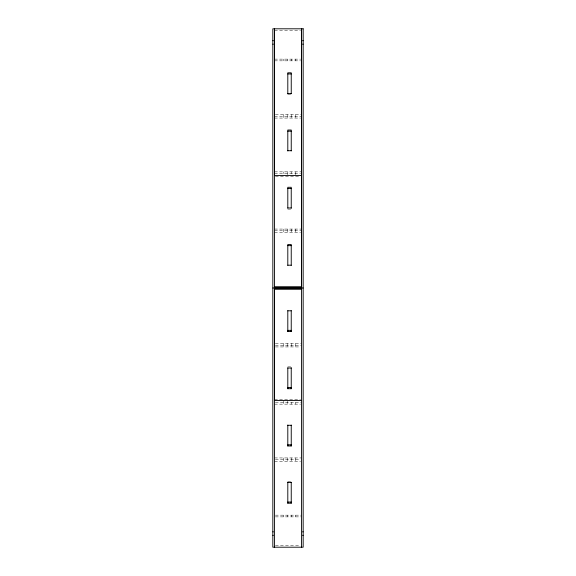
<?xml version="1.0" encoding="UTF-8"?>
<svg xmlns="http://www.w3.org/2000/svg" width="576" height="576" viewBox="0 0 576 576"><rect width="100%" height="100%" fill="white"/><g stroke="black" fill="none" stroke-linecap="round" stroke-linejoin="round"><path stroke-width="0.43" stroke-dasharray="2.88 2.16" d="M274.55 30.514L300.564 30.514M274.55 59.126L300.564 59.126M274.55 60.84L300.564 60.84M287.806 94.651L291.24 94.651M275.393 114.631L301.45 114.631M274.55 116.345L301.45 116.345M274.55 118.058L300.564 118.058M274.55 171.85L301.45 171.85M274.55 173.563L300.564 173.563M275.443 176.652L300.542 176.652M287.806 209.131L291.233 209.131M274.55 229.068L301.45 229.068M274.55 230.782L301.45 230.782M274.55 232.495L300.564 232.495M275.393 343.505L301.45 343.505M275.393 345.218L301.45 345.218M275.393 346.932L300.564 346.932M287.806 366.869L291.233 366.869M274.55 399.348L300.542 399.348M275.393 402.437L301.45 402.437M274.55 404.15L300.564 404.15M274.55 457.942L301.45 457.942M275.393 459.655L300.564 459.655M274.55 461.369L300.564 461.369M287.806 481.349L291.24 481.349M275.393 515.16L301.45 515.16M275.393 516.874L301.45 516.874M275.45 545.486L300.564 545.486M295.25 59.126L295.25 60.84M295.25 114.631L295.25 118.058M295.25 171.85L295.25 175.277M295.25 229.068L295.25 232.495M295.25 343.505L295.25 346.932M295.25 402.437L295.25 404.15M295.25 457.942L295.25 461.369M295.25 515.16L295.25 516.874M291.24 59.126L291.24 60.84M291.24 114.631L291.24 118.058M291.24 171.85L291.24 173.563M291.24 229.068L291.24 232.495M291.24 343.505L291.24 346.932M291.24 402.437L291.24 404.15M291.24 457.942L291.24 461.369M291.24 515.16L291.24 516.874M287.813 59.126L287.813 60.84M287.813 114.631L287.813 118.058M287.813 171.85L287.813 175.277M287.813 229.068L287.813 232.495M287.813 343.505L287.813 346.932M287.813 400.723L287.813 404.15M287.813 457.942L287.813 461.369M287.813 515.16L287.813 516.874M283.802 59.126L283.802 60.84M283.802 114.631L283.802 118.058M283.802 171.85L283.802 173.563M283.802 229.068L283.802 232.495M283.802 343.505L283.802 346.932M283.802 400.723L283.802 404.15M283.802 457.942L283.802 461.369M283.802 515.16L283.802 516.874"/><path stroke-width="0.86" d="M287.806 388.714L287.806 387.569L291.233 387.569L291.233 388.714L287.806 388.714L287.806 367.769M287.806 331.495L287.806 330.35L291.233 330.35L291.233 331.495L287.806 331.495L287.806 310.55M287.806 503.194L287.806 502.042L291.24 502.042L291.24 503.194L287.806 503.194L287.806 482.249M287.806 445.975L287.806 444.823L291.24 444.823L291.24 445.975L287.806 445.975L287.806 425.03M272.837 40.723L273.413 40.723M302.587 40.723L303.163 40.723M272.837 44.15L273.413 44.15M302.587 44.15L303.163 44.15M287.806 73.958L291.24 73.958M287.806 93.499L291.24 93.499M287.806 131.177L291.24 131.177M287.806 150.718L291.24 150.718M301.442 175.507L274.543 175.507L274.55 28.8L274.55 547.2M287.806 188.431L291.233 188.431M287.806 207.979L291.233 207.979M287.806 245.65L291.233 245.65M287.806 265.198L291.233 265.198M274.543 286.726L301.435 286.726L301.45 28.8L301.45 547.2M274.543 287.87L301.435 287.87M272.837 288L274.55 288M301.45 288L303.163 288M274.543 289.274L301.435 289.274L301.435 288.13L274.543 288.13L274.543 400.493L301.442 400.493M287.806 310.802L291.233 310.802M287.806 368.021L291.233 368.021M287.806 425.282L291.24 425.282M287.806 482.501L291.24 482.501M272.837 531.85L273.413 531.85M302.587 531.85L303.163 531.85M272.837 535.277L273.413 535.277M302.587 535.277L303.163 535.277M291.24 93.751L291.24 72.806L287.806 72.806L287.806 93.751M291.24 150.97L291.24 130.025L287.806 130.025L287.806 150.97M291.233 208.231L291.233 187.286L287.806 187.286L287.806 208.231M291.233 265.45L291.233 244.505L287.806 244.505L287.806 265.45M291.233 310.55L291.233 331.495M291.233 367.769L291.233 388.714M291.24 425.03L291.24 445.975M291.24 482.249L291.24 503.194M303.163 28.8L272.837 28.8L272.837 547.2L303.163 547.2L303.163 28.8"/></g></svg>
